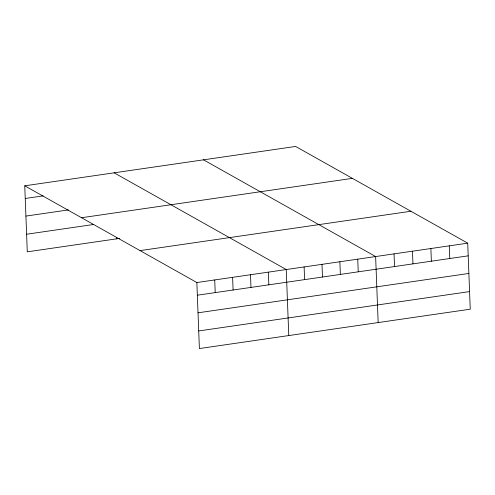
<?xml version="1.0" encoding="UTF-8"?>
<svg xmlns="http://www.w3.org/2000/svg" width="495" height="495" viewBox="0 0 495 495"><rect width="100%" height="100%" fill="white"/><g stroke="black" fill="none" stroke-linecap="round" stroke-linejoin="round"><path stroke-width="0.74" d="M24.75 185.811L295.608 146.446L467.713 243.169L470.25 309.189L199.392 348.554L196.855 282.534L24.75 185.811L27.287 251.831L119.648 238.404M25.239 198.483L43.115 195.884M25.913 216.086L68.372 209.917M81.545 217.732L352.403 178.361M26.612 234.228L93.648 224.483M140.06 250.619L410.918 211.247M196.855 282.534L467.713 243.169M197.344 295.206L468.202 255.841M198.019 312.815L468.876 273.444M198.718 330.951L469.576 291.586M203.513 159.829L375.625 256.552L378.161 322.573M114.135 172.823L286.24 269.546L288.777 335.567M449.293 245.848L449.782 258.52M430.879 248.521L431.362 261.193M412.459 251.2L412.948 263.872M394.039 253.879L394.527 266.551M357.743 259.151L358.232 271.823M339.867 261.75L340.356 274.422M321.991 264.349L322.48 277.021M304.116 266.947L304.604 279.619M268.364 272.145L268.847 284.817M250.489 274.744L250.971 287.416M232.607 277.342L233.096 290.014M214.731 279.935L215.22 292.607M116.61 237.309L116.672 238.838"/></g></svg>
